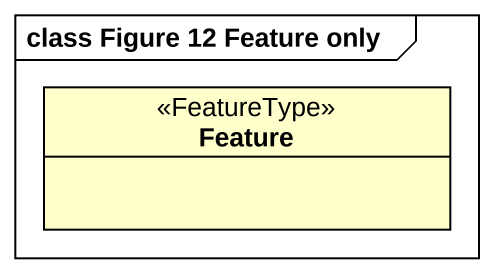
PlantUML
@startuml
mainframe class Figure 12 Feature only
hide circle
hide empty members
class Feature <<FeatureType>>
@enduml
